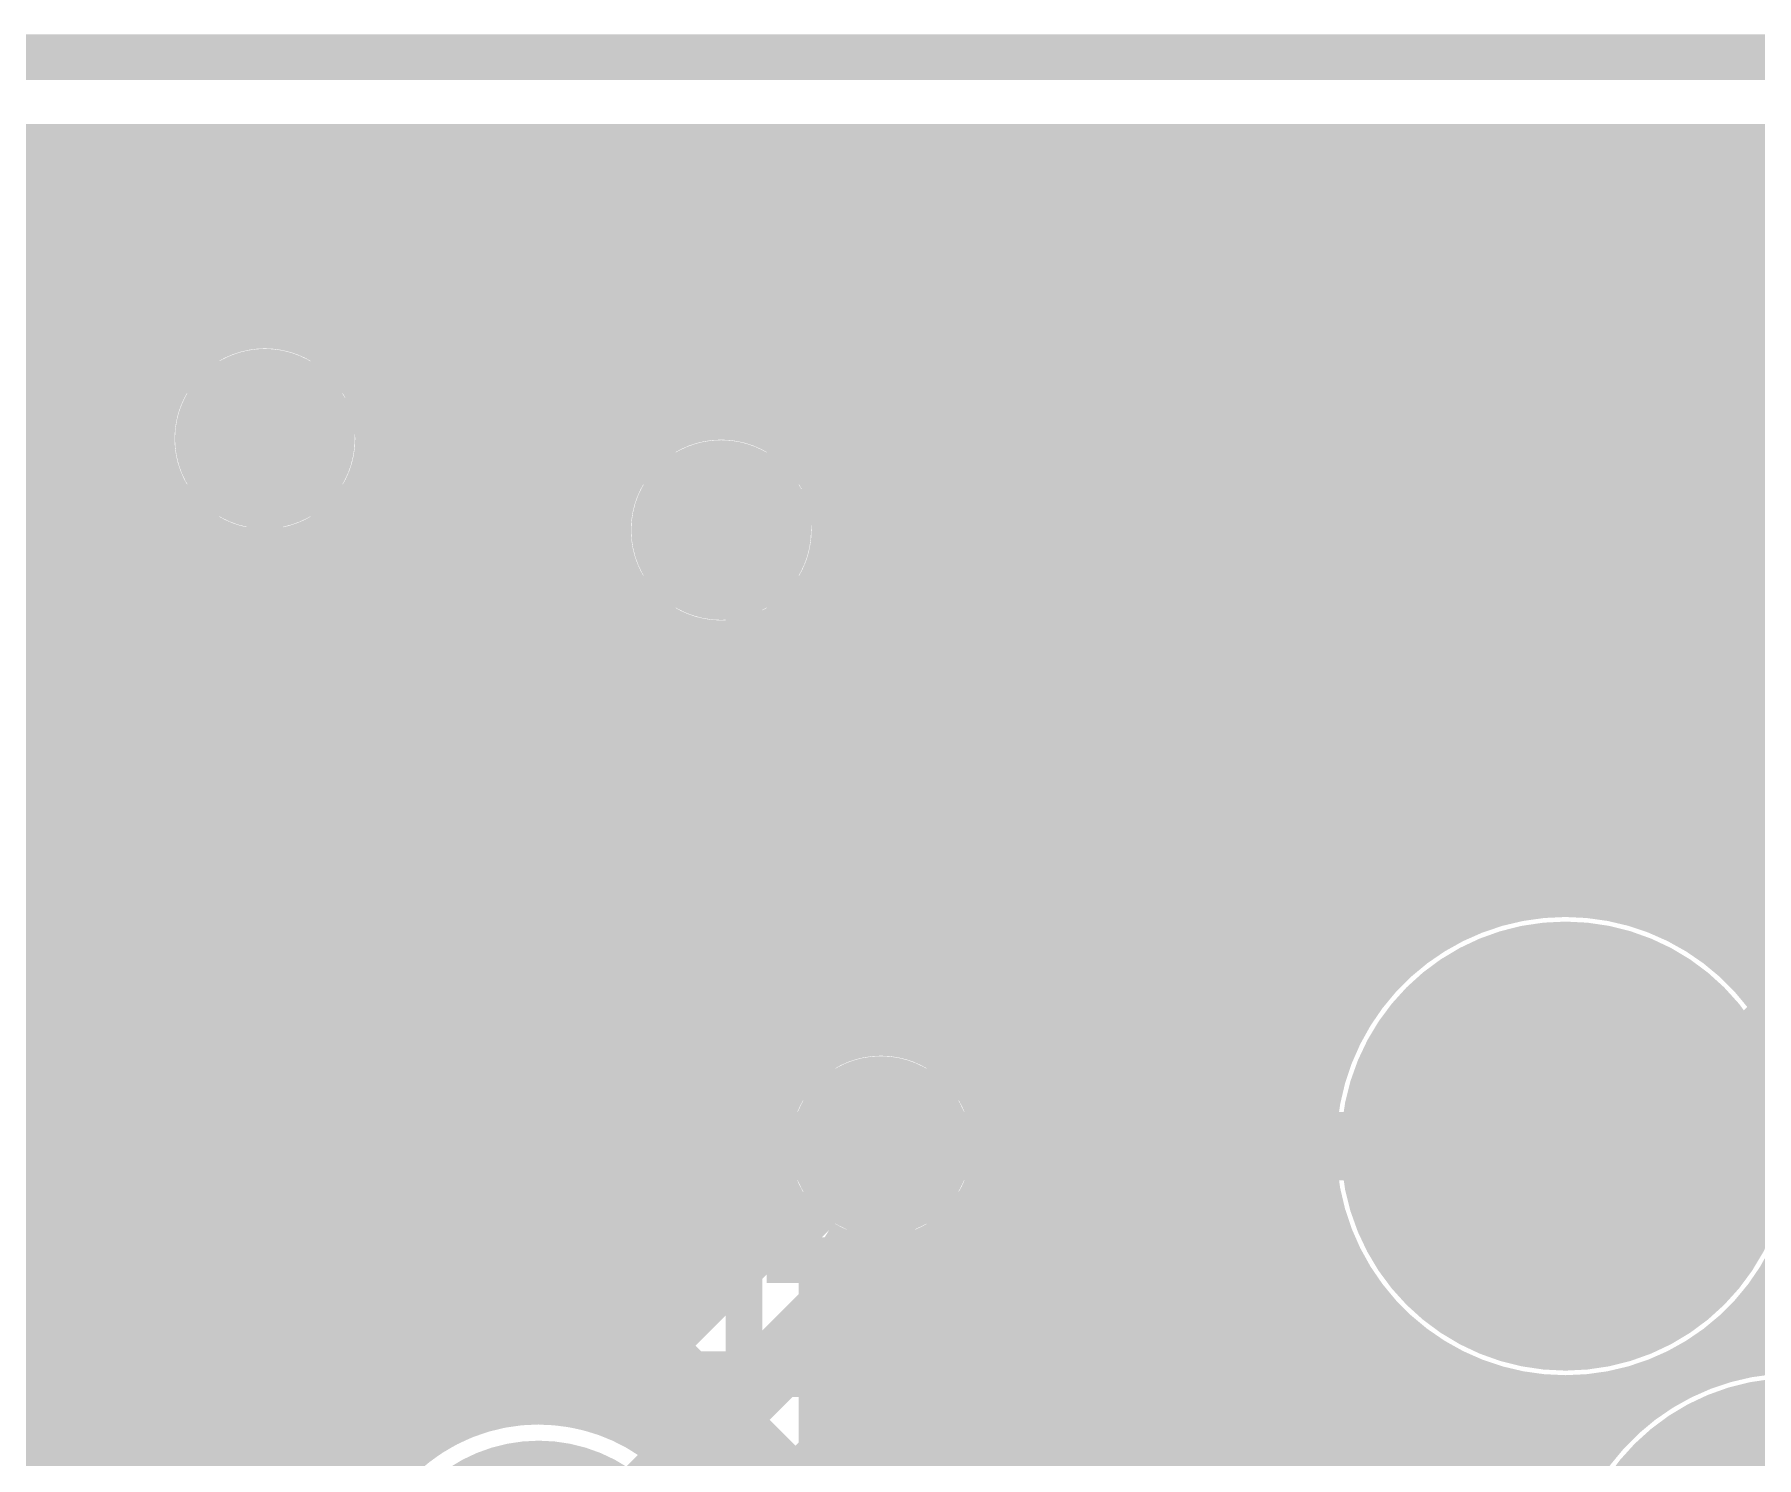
# Model space of a CAD drawing. Extents: x -4 to 136, y -50 to 40.
# Drawn here: x 51.17 to 60.75, y 26.21 to 34.13 of the extents above; entities that cross this region are included whole.
import ezdxf

# ---------------------------------------------------------------- set-up
doc = ezdxf.new("R2010")
doc.units = 0
doc.header["$MEASUREMENT"] = 0
doc.layers.get('0').update_dxf_attribs({"linetype": 'CONTINUOUS'})
for name, color, linetype in [('25-335-0_BOT', 7, 'CONTINUOUS'), ('25-335-0_DRD', 7, 'CONTINUOUS'), ('25-335-0_GND', 6, 'CONTINUOUS'), ('25-335-0_IN1', 4, 'CONTINUOUS'), ('25-335-0_SMB', 3, 'CONTINUOUS'), ('25-335-0_SMT', 5, 'CONTINUOUS'), ('25-335-0_SPT', 10, 'CONTINUOUS'), ('25-335-0_SST', 9, 'CONTINUOUS'), ('25-335-0_TOP', 12, 'CONTINUOUS'), ('THRUHOLE_TAP', 15, 'CONTINUOUS')]:
    doc.layers.add(name, color=color, linetype=linetype)

# ---------------------------------------------------------------- blocks, each defined once
blk = doc.blocks.new('ROUND_19')
at = {"const_width": 1.09982}
blk.add_lwpolyline([(-0.54991, 0, 1), (0.54991, 0, 1)], format="xyb", close=True, dxfattribs=at)
blk = doc.blocks.new('ROUND_40')
at = {"const_width": 0.29972}
blk.add_lwpolyline([(-0.14986, 0, 1), (0.14986, 0, 1)], format="xyb", close=True, dxfattribs=at)
blk = doc.blocks.new('ROUND_45')
at = {"const_width": 0.29972}
blk.add_lwpolyline([(-0.14986, 0, 1), (0.14986, 0, 1)], format="xyb", close=True, dxfattribs=at)
blk = doc.blocks.new('ROUND_54')
at = {"const_width": 1.24968}
blk.add_lwpolyline([(-0.62484, 0, 1), (0.62484, 0, 1)], format="xyb", close=True, dxfattribs=at)
blk = doc.blocks.new('ROUND_57')
at = {"const_width": 0.90043}
blk.add_lwpolyline([(-0.450214, 0, 1), (0.450214, 0, 1)], format="xyb", close=True, dxfattribs=at)
blk = doc.blocks.new('ROUND_60')
at = {"const_width": 0.50038}
blk.add_lwpolyline([(-0.25019, 0, 1), (0.25019, 0, 1)], format="xyb", close=True, dxfattribs=at)
blk = doc.blocks.new('ROUND_62')
at = {"const_width": 0.50038}
blk.add_lwpolyline([(-0.25019, 0, 1), (0.25019, 0, 1)], format="xyb", close=True, dxfattribs=at)
blk = doc.blocks.new('RECTANGLE_4')
blk.add_solid([(0.4064, 0.4826), (0.4064, -0.4826), (-0.4064, 0.4826), (-0.4064, -0.4826)])
blk = doc.blocks.new('ROUND_23')
at = {"const_width": 0.10033}
blk.add_lwpolyline([(-0.050164, 0, 1), (0.050164, 0, 1)], format="xyb", close=True, dxfattribs=at)

msp = doc.modelspace()

# ---------------------------------------------------------------- linework, layer by layer
at = {"layer": '25-335-0_BOT'}
for points, const_width in [([(94.33306, 33.401), (37.06622, 33.401)], 0.254), ([(51.2064, 33.401), (51.2064, 20.3327)], 0.254), ([(51.435, 33.401), (51.435, 20.42922)], 0.254), ([(51.6636, 33.401), (51.6636, 22.30628)], 0.254), ([(51.8922, 33.401), (51.8922, 32.16656)], 0.254), ([(52.1208, 33.401), (52.1208, 32.41294)], 0.254), ([(52.3494, 33.401), (52.3494, 32.4993)], 0.254), ([(52.578, 33.401), (52.578, 32.49422)], 0.254), ([(52.8066, 33.401), (52.8066, 32.3977)], 0.254), ([(53.0352, 33.401), (53.0352, 32.11322)], 0.254), ([(53.2638, 33.401), (53.2638, 26.26106)], 0.254), ([(53.4924, 33.401), (53.4924, 26.40838)], 0.254), ([(53.721, 33.401), (53.721, 26.48712)], 0.254), ([(53.9496, 33.401), (53.9496, 26.5176)], 0.254), ([(54.1782, 33.401), (54.1782, 26.49728)], 0.254), ([(54.4068, 33.401), (54.4068, 31.60522)], 0.254), ([(54.6354, 33.401), (54.6354, 31.8897)], 0.254), ([(54.864, 33.401), (54.864, 31.98622)], 0.254), ([(55.0926, 33.401), (55.0926, 31.9913)], 0.254), ([(55.3212, 33.401), (55.3212, 31.90494)], 0.254), ([(55.5498, 33.401), (55.5498, 31.65856)], 0.254), ([(55.7784, 33.401), (55.7784, 28.5623)], 0.254), ([(56.007, 33.401), (56.007, 28.55722)], 0.254), ([(56.2356, 33.401), (56.2356, 28.4607)], 0.254), ([(56.4642, 33.401), (56.4642, 28.17622)], 0.254), ([(56.6928, 33.401), (56.6928, 18.52676)], 0.254), ([(56.9214, 33.401), (56.9214, 18.1483)], 0.254), ([(57.15, 33.401), (57.15, 8.61822)], 0.254), ([(57.3786, 33.401), (57.3786, 18.1483)], 0.254), ([(57.6072, 33.401), (57.6072, 18.52676)], 0.254), ([(57.8358, 33.401), (57.8358, 18.71726)], 0.254), ([(58.0644, 33.401), (58.0644, 21.61286)], 0.254), ([(58.293, 33.401), (58.293, 28.2448)], 0.254), ([(58.5216, 33.401), (58.5216, 28.76296)], 0.254), ([(58.7502, 33.401), (58.7502, 29.01696)], 0.254), ([(58.9788, 33.401), (58.9788, 29.17952)], 0.254), ([(59.2074, 33.401), (59.2074, 29.2862)], 0.254), ([(59.436, 33.401), (59.436, 29.34716)], 0.254), ([(59.6646, 33.401), (59.6646, 29.37002)], 0.254), ([(59.8932, 33.401), (59.8932, 29.35478)], 0.254), ([(60.1218, 33.401), (60.1218, 29.30398)], 0.254), ([(60.3504, 33.401), (60.3504, 29.20746)], 0.254), ([(60.579, 33.401), (60.579, 29.06014)], 0.254), ([(60.8076, 33.401), (60.8076, 28.83154)], 0.254), ([(94.18066, 33.2486), (40.41648, 33.2486)], 0.254), ([(93.95206, 33.02), (40.75938, 33.02)], 0.254), ([(93.72346, 32.7914), (40.8686, 32.7914)], 0.254), ([(93.49486, 32.5628), (40.88384, 32.5628)], 0.254), ([(52.01666, 32.3342), (40.81018, 32.3342)], 0.254), ([(93.26626, 32.3342), (52.8828, 32.3342)], 0.254), ([(51.86426, 32.1056), (43.20286, 32.1056)], 0.254), ([(93.03766, 32.1056), (53.03774, 32.1056)], 0.254), ([(51.82108, 31.877), (43.37558, 31.877)], 0.254), ([(52.451, 31.877), (52.451, 24.003)], 0.2032), ([(54.61762, 31.877), (53.08092, 31.877)], 0.254), ([(73.92162, 31.877), (55.36184, 31.877)], 0.254), ([(51.86426, 31.6484), (43.42892, 31.6484)], 0.254), ([(53.0352, 31.64078), (53.0352, 26.00452)], 0.254), ([(54.42712, 31.6484), (53.03774, 31.6484)], 0.254), ([(73.73112, 31.6484), (55.55488, 31.6484)], 0.254), ([(51.8922, 31.5849), (51.8922, 24.29256)], 0.254), ([(52.01666, 31.4198), (43.3959, 31.4198)], 0.254), ([(52.0192, 31.41726), (52.0192, 24.4602)], 0.254), ([(54.36362, 31.4198), (52.8828, 31.4198)], 0.254), ([(52.8828, 31.41726), (52.8828, 25.63622)], 0.254), ([(73.66762, 31.4198), (55.61838, 31.4198)], 0.254), ([(52.0192, 31.1912), (43.2562, 31.1912)], 0.254), ([(54.38648, 31.1912), (52.8828, 31.1912)], 0.254), ([(54.4068, 31.13278), (54.4068, 26.5684)], 0.254), ([(73.69048, 31.1912), (55.59552, 31.1912)], 0.254), ([(55.5498, 31.0769), (55.5498, 28.47594)], 0.254), ([(52.0192, 30.9626), (40.0558, 30.9626)], 0.254), ([(54.5084, 30.9626), (52.8828, 30.9626)], 0.254), ([(73.8124, 30.9626), (55.47106, 30.9626)], 0.254), ([(54.6354, 30.8483), (54.6354, 26.797)], 0.254), ([(54.864, 30.75178), (54.864, 27.0256)], 0.254), ([(55.0926, 30.7467), (55.0926, 27.2542)], 0.254), ([(55.3212, 30.83306), (55.3212, 28.22956)], 0.254), ([(52.0192, 30.734), (40.0558, 30.734)], 0.254), ([(84.60486, 30.734), (52.8828, 30.734)], 0.254), ([(52.0192, 30.5054), (40.0558, 30.5054)], 0.254), ([(84.83346, 30.5054), (52.8828, 30.5054)], 0.254), ([(52.0192, 30.2768), (40.0558, 30.2768)], 0.254), ([(62.5094, 30.2768), (52.8828, 30.2768)], 0.254), ([(52.0192, 30.0482), (40.0558, 30.0482)], 0.254), ([(62.37732, 30.0482), (52.8828, 30.0482)], 0.254), ([(52.0192, 29.8196), (49.59858, 29.8196)], 0.254), ([(62.3443, 29.8196), (52.8828, 29.8196)], 0.254), ([(52.0192, 29.591), (49.90084, 29.591)], 0.254), ([(62.3443, 29.591), (52.8828, 29.591)], 0.254), ([(52.0192, 29.3624), (50.0888, 29.3624)], 0.254), ([(59.54268, 29.3624), (52.8828, 29.3624)], 0.254), ([(62.3443, 29.3624), (59.83732, 29.3624)], 0.254), ([(52.0192, 29.1338), (50.21072, 29.1338)], 0.254), ([(58.9026, 29.1338), (52.8828, 29.1338)], 0.254), ([(62.3443, 29.1338), (60.4774, 29.1338)], 0.254), ([(52.0192, 28.9052), (50.28692, 28.9052)], 0.254), ([(58.63336, 28.9052), (52.8828, 28.9052)], 0.254), ([(62.3443, 28.9052), (60.7441, 28.9052)], 0.254), ([(52.0192, 28.6766), (50.31994, 28.6766)], 0.254), ([(58.46318, 28.6766), (52.8828, 28.6766)], 0.254), ([(52.0192, 28.448), (50.31994, 28.448)], 0.254), ([(55.50662, 28.448), (52.8828, 28.448)], 0.254), ([(58.35396, 28.448), (56.25084, 28.448)], 0.254), ([(52.0192, 28.2194), (50.2793, 28.2194)], 0.254), ([(55.31612, 28.2194), (52.8828, 28.2194)], 0.254), ([(58.28792, 28.2194), (56.44388, 28.2194)], 0.254), ([(52.0192, 27.9908), (50.20056, 27.9908)], 0.254), ([(55.25262, 27.9908), (52.8828, 27.9908)], 0.254), ([(53.975, 25.4), (55.88, 27.305), (55.88, 27.94)], 0.381), ([(58.25998, 27.9908), (56.50738, 27.9908)], 0.254), ([(52.0192, 27.7622), (50.07102, 27.7622)], 0.254), ([(55.27548, 27.7622), (52.8828, 27.7622)], 0.254), ([(56.4642, 27.70378), (56.4642, 18.71726)], 0.254), ([(58.27014, 27.7622), (56.48452, 27.7622)], 0.254), ([(55.3212, 27.6479), (55.3212, 27.4828)], 0.254), ([(55.3593, 27.5844), (55.3593, 27.5209)], 0.254), ([(56.4007, 27.5844), (56.4007, 27.305)], 0.254), ([(58.293, 27.6352), (58.293, 21.78558)], 0.254), ([(52.0192, 27.5336), (49.87544, 27.5336)], 0.254), ([(55.3593, 27.5336), (52.8828, 27.5336)], 0.254), ([(55.3593, 27.5209), (54.3052, 26.4668)], 0.254), ([(58.3184, 27.5336), (56.4007, 27.5336)], 0.254), ([(52.0192, 27.305), (49.55286, 27.305)], 0.254), ([(55.1434, 27.305), (52.8828, 27.305)], 0.254), ([(58.4073, 27.305), (56.4007, 27.305)], 0.254), ([(58.5216, 27.1145), (58.5216, 21.83892)], 0.254), ([(52.0192, 27.0764), (49.5427, 27.0764)], 0.254), ([(54.9148, 27.0764), (52.8828, 27.0764)], 0.254), ([(58.54954, 27.0764), (56.34736, 27.0764)], 0.254), ([(60.8076, 27.04846), (60.8076, 26.8224)], 0.254), ([(62.3443, 27.0764), (60.83046, 27.0764)], 0.254), ([(56.2483, 26.9367), (55.0418, 25.7302)], 0.254), ([(56.2356, 26.924), (56.2356, 18.82648)], 0.254), ([(52.0192, 26.8478), (49.5427, 26.8478)], 0.254), ([(54.6862, 26.8478), (52.8828, 26.8478)], 0.254), ([(58.76544, 26.8478), (56.1594, 26.8478)], 0.254), ([(58.7502, 26.8605), (58.7502, 21.8059)], 0.254), ([(60.579, 26.81986), (60.579, 26.77668)], 0.254), ([(62.3443, 26.8478), (60.61202, 26.8478)], 0.254), ([(52.0192, 26.6192), (49.5427, 26.6192)], 0.254), ([(54.4576, 26.6192), (52.8828, 26.6192)], 0.254), ([(59.14136, 26.6192), (55.9308, 26.6192)], 0.254), ([(56.007, 26.6954), (56.007, 18.87728)], 0.254), ([(58.9788, 26.69794), (58.9788, 21.6662)], 0.254), ([(59.2074, 26.5938), (59.2074, 21.62048)], 0.254), ([(59.436, 26.53284), (59.436, 21.96338)], 0.254), ([(59.8932, 26.52522), (59.8932, 26.3525)], 0.254), ([(55.7784, 26.4668), (55.7784, 18.87982)], 0.254), ([(59.6646, 26.50998), (59.6646, 26.00452)], 0.254), ([(52.0192, 26.3906), (49.5427, 26.3906)], 0.254), ([(53.45684, 26.3906), (52.8828, 26.3906)], 0.254), ([(59.92876, 26.3906), (55.7022, 26.3906)], 0.254), ([(55.5498, 26.2382), (55.5498, 23.6982)], 0.254), ([(52.0192, 26.162), (49.71288, 26.162)], 0.254), ([(53.15712, 26.162), (52.8828, 26.162)], 0.254), ([(59.74842, 26.162), (55.4736, 26.162)], 0.254)]:
    msp.add_lwpolyline(points, dxfattribs=dict(at, const_width=const_width))
at = {"layer": '25-335-0_BOT', "const_width": 0.254}
for points in [[(52.451, 32.50692, 0.4142136), (51.82108, 31.877)], [(53.08092, 31.877, 0.4142136), (52.451, 32.50692)], [(54.991, 31.99892, 0.4142136), (54.36108, 31.369)], [(55.62092, 31.369, 0.4142136), (54.991, 31.99892)], [(51.82108, 31.877, 0.2070672), (52.01975, 31.41784)], [(52.8828, 31.41726, 0.2070673), (53.08172, 31.877)], [(54.36108, 31.369, 0.4142136), (54.991, 30.73908)], [(54.991, 30.73908, 0.4142136), (55.62092, 31.369)], [(59.69, 29.37002, 0.4142136), (58.25998, 27.94)], [(61.12002, 27.94, 0.4142136), (59.69, 29.37002)], [(55.88, 28.56992, 0.4142136), (55.25008, 27.94)], [(56.50992, 27.94, 0.4142136), (55.88, 28.56992)], [(55.25008, 27.94, 0.1509244), (55.35981, 27.58475)], [(56.4007, 27.5844, 0.1509243), (56.51054, 27.94)], [(58.25998, 27.94, 0.4142136), (59.69, 26.50998)], [(60.4774, 26.7462, 0.2520742), (61.12009, 27.94)], [(56.2483, 26.9367, 0.1989124), (56.40085, 27.305)], [(56.2483, 26.9367, 0.1989124), (56.40085, 27.305)], [(60.96, 26.83002, 0.086268), (60.47742, 26.74613)], [(60.1726, 26.5938, 0.2520742), (59.52991, 25.4)], [(59.69, 26.50998, 0.0862676), (60.17258, 26.59386)], [(53.975, 26.5176, 0.3531184), (52.8828, 25.63622)], [(54.3052, 26.4668, 0.075184), (53.975, 26.51673)]]:
    msp.add_lwpolyline(points, format="xyb", dxfattribs=at)
at = {"layer": '25-335-0_DRD', "const_width": 0.254}
for points in [[(-4.0005, 34.00044), (-4.0005, -4.0005), (135.99922, -4.0005), (135.99922, 34.00044), (-4.0005, 34.00044)], [(51.816, 32.512), (51.816, 31.242)], [(53.086, 32.512), (51.816, 32.512)], [(53.086, 32.512), (51.816, 31.242)], [(53.086, 31.242), (51.816, 32.512)], [(53.086, 31.242), (53.086, 32.512)], [(54.356, 32.004), (54.356, 30.734)], [(55.626, 32.004), (54.356, 32.004)], [(55.626, 32.004), (54.356, 30.734)], [(55.626, 30.734), (54.356, 32.004)], [(55.626, 30.734), (55.626, 32.004)], [(51.816, 31.242), (53.086, 31.242)], [(54.356, 30.734), (55.626, 30.734)], [(55.245, 28.575), (55.245, 27.305)], [(56.515, 28.575), (55.245, 28.575)], [(56.515, 28.575), (55.245, 27.305)], [(56.515, 27.305), (55.245, 28.575)], [(56.515, 27.305), (56.515, 28.575)], [(59.69, 28.575), (59.69, 27.305)], [(60.325, 27.94), (59.055, 27.94)], [(55.245, 27.305), (56.515, 27.305)]]:
    msp.add_lwpolyline(points, dxfattribs=at)
at = {"layer": '25-335-0_GND', "const_width": 0.254}
msp.add_lwpolyline([(-4.0005, 34.00044), (-4.0005, -4.0005), (135.99922, -4.0005), (135.99922, 34.00044), (-4.0005, 34.00044)], dxfattribs=at)
at = {"layer": '25-335-0_IN1'}
for points, const_width in [([(98.82378, 33.401), (37.06622, 33.401)], 0.254), ([(51.2064, 33.401), (51.2064, 32.9438)], 0.254), ([(51.435, 33.401), (51.435, 32.9438)], 0.254), ([(51.6636, 33.401), (51.6636, 32.9438)], 0.254), ([(51.8922, 33.401), (51.8922, 32.9438)], 0.254), ([(52.1208, 33.401), (52.1208, 32.9438)], 0.254), ([(52.3494, 33.401), (52.3494, 32.9438)], 0.254), ([(52.578, 33.401), (52.578, 32.9438)], 0.254), ([(52.8066, 33.401), (52.8066, 32.9438)], 0.254), ([(53.0352, 33.401), (53.0352, 32.9438)], 0.254), ([(53.2638, 33.401), (53.2638, 32.9438)], 0.254), ([(53.4924, 33.401), (53.4924, 32.9438)], 0.254), ([(53.721, 33.401), (53.721, 32.9438)], 0.254), ([(53.9496, 33.401), (53.9496, 32.9438)], 0.254), ([(54.1782, 33.401), (54.1782, 32.9438)], 0.254), ([(54.4068, 33.401), (54.4068, 32.9438)], 0.254), ([(54.6354, 33.401), (54.6354, 32.9438)], 0.254), ([(54.864, 33.401), (54.864, 32.9438)], 0.254), ([(55.0926, 33.401), (55.0926, 32.9438)], 0.254), ([(55.3212, 33.401), (55.3212, 32.9438)], 0.254), ([(55.5498, 33.401), (55.5498, 32.9438)], 0.254), ([(55.7784, 33.401), (55.7784, 32.9438)], 0.254), ([(56.007, 33.401), (56.007, 32.9438)], 0.254), ([(56.2356, 33.401), (56.2356, 32.9438)], 0.254), ([(56.4642, 33.401), (56.4642, 32.9438)], 0.254), ([(56.6928, 33.401), (56.6928, 32.9438)], 0.254), ([(56.9214, 33.401), (56.9214, 32.9438)], 0.254), ([(57.15, 33.401), (57.15, 32.9438)], 0.254), ([(57.3786, 33.401), (57.3786, 32.9438)], 0.254), ([(57.6072, 33.401), (57.6072, 32.9438)], 0.254), ([(57.8358, 33.401), (57.8358, 32.9438)], 0.254), ([(58.0644, 33.401), (58.0644, 32.9438)], 0.254), ([(58.293, 33.401), (58.293, 32.9438)], 0.254), ([(58.5216, 33.401), (58.5216, 32.9438)], 0.254), ([(58.7502, 33.401), (58.7502, 32.9438)], 0.254), ([(58.9788, 33.401), (58.9788, 32.9438)], 0.254), ([(59.2074, 33.401), (59.2074, 32.9438)], 0.254), ([(59.436, 33.401), (59.436, 32.9438)], 0.254), ([(59.6646, 33.401), (59.6646, 32.9438)], 0.254), ([(59.8932, 33.401), (59.8932, 32.9438)], 0.254), ([(60.1218, 33.401), (60.1218, 32.9438)], 0.254), ([(60.3504, 33.401), (60.3504, 32.9438)], 0.254), ([(60.579, 33.401), (60.579, 32.9438)], 0.254), ([(60.8076, 33.401), (60.8076, 32.9438)], 0.254), ([(98.81108, 33.2486), (40.41648, 33.2486)], 0.254), ([(98.86442, 33.02), (40.75938, 33.02)], 0.254), ([(94.361, 32.9438), (40.81018, 32.9438)], 0.254), ([(40.259, 32.639), (40.386, 32.512), (94.361, 32.512), (94.869, 32.004), (94.869, 24.892), (97.663, 22.098), (97.663, 14.605), (98.806, 13.462)], 0.2032), ([(51.8541, 32.0802), (43.2308, 32.0802)], 0.254), ([(51.2064, 32.0802), (51.2064, 20.3327)], 0.254), ([(51.435, 32.0802), (51.435, 20.42922)], 0.254), ([(51.6636, 32.0802), (51.6636, 22.30628)], 0.254), ([(94.18066, 32.0802), (53.0479, 32.0802)], 0.254), ([(53.2638, 32.0802), (53.2638, 26.26106)], 0.254), ([(53.4924, 32.0802), (53.4924, 26.40838)], 0.254), ([(53.721, 32.0802), (53.721, 26.48712)], 0.254), ([(53.9496, 32.0802), (53.9496, 26.5176)], 0.254), ([(54.1782, 32.0802), (54.1782, 26.49728)], 0.254), ([(54.4068, 32.0802), (54.4068, 31.60522)], 0.254), ([(54.6354, 32.0802), (54.6354, 31.8897)], 0.254), ([(54.864, 32.0802), (54.864, 31.98622)], 0.254), ([(55.0926, 32.0802), (55.0926, 31.9913)], 0.254), ([(55.3212, 32.0802), (55.3212, 31.90494)], 0.254), ([(55.5498, 32.0802), (55.5498, 31.65856)], 0.254), ([(55.7784, 32.0802), (55.7784, 28.5623)], 0.254), ([(56.007, 32.0802), (56.007, 28.55722)], 0.254), ([(56.2356, 32.0802), (56.2356, 28.4607)], 0.254), ([(56.4642, 32.0802), (56.4642, 28.17622)], 0.254), ([(56.6928, 32.0802), (56.6928, 19.0754)], 0.254), ([(56.9214, 32.0802), (56.9214, 30.226)], 0.254), ([(57.15, 32.0802), (57.15, 30.4546)], 0.254), ([(57.3786, 32.0802), (57.3786, 30.6832)], 0.254), ([(57.6072, 32.0802), (57.6072, 30.9118)], 0.254), ([(57.8358, 32.0802), (57.8358, 31.1404)], 0.254), ([(58.0644, 32.0802), (58.0644, 31.2801)], 0.254), ([(58.293, 32.0802), (58.293, 31.2928)], 0.254), ([(58.5216, 32.0802), (58.5216, 31.2928)], 0.254), ([(58.7502, 32.0802), (58.7502, 31.2928)], 0.254), ([(58.9788, 32.0802), (58.9788, 31.2928)], 0.254), ([(59.2074, 32.0802), (59.2074, 31.2928)], 0.254), ([(59.436, 32.0802), (59.436, 31.2928)], 0.254), ([(59.6646, 32.0802), (59.6646, 31.2928)], 0.254), ([(59.8932, 32.0802), (59.8932, 31.2928)], 0.254), ([(60.1218, 32.0802), (60.1218, 31.2928)], 0.254), ([(60.3504, 32.0802), (60.3504, 31.2928)], 0.254), ([(60.579, 32.0802), (60.579, 31.2928)], 0.254), ([(60.8076, 32.0802), (60.8076, 31.2928)], 0.254), ([(51.82108, 31.877), (43.37558, 31.877)], 0.254), ([(54.61762, 31.877), (53.08092, 31.877)], 0.254), ([(73.92162, 31.877), (55.36184, 31.877)], 0.254), ([(51.86426, 31.6484), (43.42892, 31.6484)], 0.254), ([(53.0352, 31.64078), (53.0352, 26.00452)], 0.254), ([(54.42712, 31.6484), (53.03774, 31.6484)], 0.254), ([(73.73112, 31.6484), (55.55488, 31.6484)], 0.254), ([(51.8922, 31.5849), (51.8922, 24.29256)], 0.254), ([(52.01666, 31.4198), (43.3959, 31.4198)], 0.254), ([(54.36362, 31.4198), (52.8828, 31.4198)], 0.254), ([(73.66762, 31.4198), (55.61838, 31.4198)], 0.254), ([(52.1208, 31.34106), (52.1208, 24.53894)], 0.254), ([(52.8066, 31.3563), (52.8066, 24.5237)], 0.254), ([(55.118, 23.241), (55.118, 31.242), (54.991, 31.369)], 0.2032), ([(52.3494, 31.2547), (52.3494, 24.6253)], 0.254), ([(52.578, 31.25978), (52.578, 24.62022)], 0.254), ([(65.024, 31.2928), (58.166, 31.2928)], 0.254), ([(54.38648, 31.1912), (43.2562, 31.1912)], 0.254), ([(54.4068, 31.13278), (54.4068, 26.43124)], 0.254), ([(57.8866, 31.1912), (55.59552, 31.1912)], 0.254), ([(57.8612, 31.1658), (56.85028, 30.15488)], 0.254), ([(55.5498, 31.0769), (55.5498, 28.47594)], 0.254), ([(55.5498, 31.0769), (55.5498, 28.47594)], 0.254), ([(54.5084, 30.9626), (43.1038, 30.9626)], 0.254), ([(57.65546, 30.9626), (55.5498, 30.9626)], 0.254), ([(54.6354, 30.8483), (54.6354, 26.3017)], 0.254), ([(54.6862, 30.81782), (54.6862, 26.26106)], 0.254), ([(55.88, 17.78), (56.007, 17.78), (57.15, 18.923), (57.15, 29.845), (58.166, 30.861), (65.024, 30.861), (67.691, 28.194)], 0.2032), ([(54.6862, 30.734), (43.1038, 30.734)], 0.254), ([(57.42686, 30.734), (55.5498, 30.734)], 0.254), ([(54.6862, 30.5054), (43.1038, 30.5054)], 0.254), ([(57.19826, 30.5054), (55.5498, 30.5054)], 0.254), ([(58.3438, 30.4292), (57.5818, 29.66466)], 0.254), ([(58.293, 30.37586), (58.293, 28.2448)], 0.254), ([(62.75578, 30.4292), (58.3438, 30.4292)], 0.254), ([(58.5216, 30.4292), (58.5216, 28.76296)], 0.254), ([(58.7502, 30.4292), (58.7502, 29.01696)], 0.254), ([(58.9788, 30.4292), (58.9788, 29.17952)], 0.254), ([(59.2074, 30.4292), (59.2074, 29.2862)], 0.254), ([(59.436, 30.4292), (59.436, 29.34716)], 0.254), ([(59.6646, 30.4292), (59.6646, 29.37002)], 0.254), ([(59.8932, 30.4292), (59.8932, 29.35478)], 0.254), ([(60.1218, 30.4292), (60.1218, 29.30398)], 0.254), ([(60.3504, 30.4292), (60.3504, 29.20746)], 0.254), ([(60.579, 30.4292), (60.579, 29.06014)], 0.254), ([(60.8076, 30.4292), (60.8076, 28.83154)], 0.254), ([(54.6862, 30.2768), (43.1038, 30.2768)], 0.254), ([(56.96966, 30.2768), (55.5498, 30.2768)], 0.254), ([(62.53226, 30.2768), (58.1914, 30.2768)], 0.254), ([(58.0644, 30.14726), (58.0644, 21.61286)], 0.254), ([(54.6862, 30.0482), (43.1038, 30.0482)], 0.254), ([(56.769, 30.0482), (55.5498, 30.0482)], 0.254), ([(62.3951, 30.0482), (57.9628, 30.0482)], 0.254), ([(57.8358, 29.91866), (57.8358, 18.71726)], 0.254), ([(54.6862, 29.8196), (49.59858, 29.8196)], 0.254), ([(56.7182, 29.8196), (55.5498, 29.8196)], 0.254), ([(56.7182, 29.845), (56.7182, 19.1008)], 0.254), ([(62.36208, 29.8196), (57.7342, 29.8196)], 0.254), ([(57.6072, 29.69006), (57.6072, 18.52676)], 0.254), ([(54.6862, 29.591), (49.90084, 29.591)], 0.254), ([(56.7182, 29.591), (55.5498, 29.591)], 0.254), ([(57.5818, 29.66466), (57.5818, 18.923)], 0.254), ([(62.41542, 29.591), (57.5818, 29.591)], 0.254), ([(54.6862, 29.3624), (50.0888, 29.3624)], 0.254), ([(56.7182, 29.3624), (55.5498, 29.3624)], 0.254), ([(59.54268, 29.3624), (57.5818, 29.3624)], 0.254), ([(62.5856, 29.3624), (59.83732, 29.3624)], 0.254), ([(54.6862, 29.1338), (50.21072, 29.1338)], 0.254), ([(56.7182, 29.1338), (55.5498, 29.1338)], 0.254), ([(58.9026, 29.1338), (57.5818, 29.1338)], 0.254), ([(66.13906, 29.1338), (60.4774, 29.1338)], 0.254), ([(54.6862, 28.9052), (50.28692, 28.9052)], 0.254), ([(56.7182, 28.9052), (55.5498, 28.9052)], 0.254), ([(58.63336, 28.9052), (57.5818, 28.9052)], 0.254), ([(66.36766, 28.9052), (60.7441, 28.9052)], 0.254), ([(54.6862, 28.6766), (50.31994, 28.6766)], 0.254), ([(56.7182, 28.6766), (55.5498, 28.6766)], 0.254), ([(58.46318, 28.6766), (57.5818, 28.6766)], 0.254), ([(54.6862, 28.448), (50.31994, 28.448)], 0.254), ([(56.7182, 28.448), (56.25084, 28.448)], 0.254), ([(58.35396, 28.448), (57.5818, 28.448)], 0.254), ([(54.6862, 28.2194), (50.2793, 28.2194)], 0.254), ([(56.7182, 28.2194), (56.44388, 28.2194)], 0.254), ([(58.28792, 28.2194), (57.5818, 28.2194)], 0.254), ([(54.6862, 27.9908), (50.20056, 27.9908)], 0.254), ([(56.7182, 27.9908), (56.50738, 27.9908)], 0.254), ([(58.25998, 27.9908), (57.5818, 27.9908)], 0.254), ([(54.6862, 27.7622), (50.07102, 27.7622)], 0.254), ([(56.4642, 27.70378), (56.4642, 18.8468)], 0.254), ([(56.7182, 27.7622), (56.48452, 27.7622)], 0.254), ([(58.27014, 27.7622), (57.5818, 27.7622)], 0.254), ([(58.293, 27.6352), (58.293, 21.78558)], 0.254), ([(54.6862, 27.5336), (49.87544, 27.5336)], 0.254), ([(56.7182, 27.5336), (56.36006, 27.5336)], 0.254), ([(58.3184, 27.5336), (57.5818, 27.5336)], 0.254), ([(55.5498, 27.40406), (55.5498, 23.6982)], 0.254), ([(55.5498, 27.40406), (55.5498, 23.6982)], 0.254), ([(56.2356, 27.4193), (56.2356, 18.82648)], 0.254), ([(54.6862, 27.305), (49.55286, 27.305)], 0.254), ([(56.7182, 27.305), (55.5498, 27.305)], 0.254), ([(55.7784, 27.3177), (55.7784, 18.87982)], 0.254), ([(56.007, 27.32278), (56.007, 18.87728)], 0.254), ([(58.4073, 27.305), (57.5818, 27.305)], 0.254), ([(58.5216, 27.1145), (58.5216, 21.83892)], 0.254), ([(54.6862, 27.0764), (43.1038, 27.0764)], 0.254), ([(56.7182, 27.0764), (55.5498, 27.0764)], 0.254), ([(58.54954, 27.0764), (57.5818, 27.0764)], 0.254), ([(60.8076, 27.04846), (60.8076, 26.8224)], 0.254), ([(62.44082, 27.0764), (60.83046, 27.0764)], 0.254), ([(54.6862, 26.8478), (43.1038, 26.8478)], 0.254), ([(56.7182, 26.8478), (55.5498, 26.8478)], 0.254), ([(58.76544, 26.8478), (57.5818, 26.8478)], 0.254), ([(58.7502, 26.8605), (58.7502, 21.8059)], 0.254), ([(60.579, 26.81986), (60.579, 26.77668)], 0.254), ([(62.65672, 26.8478), (60.61202, 26.8478)], 0.254), ([(54.6862, 26.6192), (43.1038, 26.6192)], 0.254), ([(56.7182, 26.6192), (55.5498, 26.6192)], 0.254), ([(59.14136, 26.6192), (57.5818, 26.6192)], 0.254), ([(58.9788, 26.69794), (58.9788, 21.6662)], 0.254), ([(59.2074, 26.5938), (59.2074, 21.62048)], 0.254), ([(59.436, 26.53284), (59.436, 21.96338)], 0.254), ([(59.8932, 26.52522), (59.8932, 26.3525)], 0.254), ([(59.6646, 26.50998), (59.6646, 26.00452)], 0.254), ([(53.45684, 26.3906), (49.41316, 26.3906)], 0.254), ([(54.6862, 26.3906), (54.49316, 26.3906)], 0.254), ([(56.7182, 26.3906), (55.5498, 26.3906)], 0.254), ([(59.92876, 26.3906), (57.5818, 26.3906)], 0.254), ([(53.15712, 26.162), (49.71288, 26.162)], 0.254), ([(56.7182, 26.162), (55.5498, 26.162)], 0.254), ([(59.74842, 26.162), (57.5818, 26.162)], 0.254)]:
    msp.add_lwpolyline(points, dxfattribs=dict(at, const_width=const_width))
at = {"layer": '25-335-0_IN1', "const_width": 0.254}
for points in [[(51.8541, 32.0802, 0.0822145), (51.82046, 31.877)], [(53.08092, 31.877, 0.0822143), (53.04731, 32.08)], [(54.991, 31.99892, 0.4142136), (54.36108, 31.369)], [(55.62092, 31.369, 0.4142136), (54.991, 31.99892)], [(51.82108, 31.877, 0.4142136), (52.451, 31.24708)], [(52.451, 31.24708, 0.4142136), (53.08092, 31.877)], [(54.36108, 31.369, 0.2729018), (54.6862, 30.81782)], [(55.5498, 31.0769, 0.1210013), (55.62154, 31.369)], [(58.166, 31.2928, 0.1989132), (57.86067, 31.16633)], [(58.166, 31.2928, 0.1989132), (57.86067, 31.16633)], [(56.8452, 30.1498, 0.1989124), (56.71895, 29.845)], [(59.69, 29.37002, 0.4142136), (58.25998, 27.94)], [(61.12002, 27.94, 0.4142136), (59.69, 29.37002)], [(55.88, 28.56992, 0.1389299), (55.54958, 28.4763)], [(56.50992, 27.94, 0.4142136), (55.88, 28.56992)], [(55.88, 27.31008, 0.4142136), (56.50992, 27.94)], [(58.25998, 27.94, 0.4142136), (59.69, 26.50998)], [(60.4774, 26.7462, 0.2520742), (61.12009, 27.94)], [(55.5498, 27.40406, 0.1389295), (55.88, 27.31051)], [(60.96, 26.83002, 0.086268), (60.47742, 26.74613)], [(60.1726, 26.5938, 0.2520742), (59.52991, 25.4)], [(59.69, 26.50998, 0.0862676), (60.17258, 26.59386)], [(53.975, 26.5176, 0.4142136), (52.8574, 25.4)], [(54.6862, 26.26106, 0.174327), (53.975, 26.51679)]]:
    msp.add_lwpolyline(points, format="xyb", dxfattribs=at)
at = {"layer": '25-335-0_SST'}
for points, const_width in [([(60.18276, 32.03194), (60.18276, 32.50692)], 0.1524), ([(59.16676, 32.2707), (60.18276, 32.2707)], 0.1524), ([(59.67476, 31.66872), (59.67476, 31.31312), (59.84494, 31.19374), (60.01512, 31.19374), (60.18276, 31.31312), (60.18276, 31.66872), (59.16676, 31.66872)], 0.1524), ([(53.28412, 30.72384), (53.11394, 30.78226), (53.11394, 31.13786), (53.28412, 31.19882), (53.95976, 31.19882), (54.12994, 31.13786), (54.12994, 30.78226), (53.95976, 30.72384)], 0.1524), ([(59.16676, 30.47492), (59.16676, 30.71114)], 0.1524), ([(59.16676, 30.5943), (60.18276, 30.5943), (60.01512, 30.71114)], 0.1524), ([(53.11394, 30.00502), (53.11394, 30.24124)], 0.1524), ([(53.11394, 30.12186), (54.12994, 30.12186), (53.95976, 30.24124)], 0.1524), ([(59.16676, 29.7561), (59.16676, 29.99232)], 0.1524), ([(59.16676, 29.87294), (60.18276, 29.87294), (60.01512, 29.99232)], 0.1524), ([(53.11394, 29.52242), (54.12994, 29.16682), (54.12994, 29.63926)], 0.1524), ([(54.8005, 28.7655), (51.8795, 28.7655), (51.8795, 27.1272), (54.8005, 27.1272), (54.8005, 28.7655)], 0.1524), ([(38.989, 19.558), (58.547, 19.558), (58.547, 26.67), (38.989, 26.67), (38.989, 19.558)], 0.254)]:
    msp.add_lwpolyline(points, dxfattribs=dict(at, const_width=const_width))
at = {"layer": '25-335-0_SST', "const_width": 0.254}
for points in [[(59.69, 29.34208, 0.4142136), (58.28792, 27.94)], [(61.09208, 27.94, 0.4142136), (59.69, 29.34208)], [(58.28792, 27.94, 0.4142136), (59.69, 26.53792)], [(59.69, 26.53792, 0.4142136), (61.09208, 27.94)], [(60.96, 26.80208, 0.4142136), (59.55792, 25.4)]]:
    msp.add_lwpolyline(points, format="xyb", dxfattribs=at)
at = {"layer": '25-335-0_TOP'}
for points, const_width in [([(36.449, 33.274), (36.703, 33.528), (96.393, 33.528), (98.044, 31.877), (99.568, 31.877), (99.695, 32.004), (99.822, 32.004)], 0.2032), ([(99.4791, 30.50032), (98.78568, 30.50032), (96.266, 33.02), (41.529, 33.02), (36.83, 28.321), (36.83, 26.797), (36.83, 26.7462)], 0.2032), ([(36.83, 25.3238), (36.8808, 25.3238), (37.719, 26.162), (37.719, 28.448), (41.783, 32.512), (96.139, 32.512), (96.9391, 31.7119), (96.9391, 30.50032)], 0.2032), ([(42.799, 31.623), (43.18, 32.004), (51.308, 32.004), (52.578, 30.734), (55.372, 30.734), (55.626, 30.988), (73.66, 30.988), (73.914, 30.734), (74.549, 30.734), (74.803, 30.988), (94.234, 30.988)], 0.2032), ([(95.885, 31.877), (95.885, 32.004), (52.578, 32.004), (52.451, 31.877)], 0.2032), ([(73.152, 30.48), (56.134, 30.48), (55.88, 30.226), (52.324, 30.226), (51.054, 31.496), (47.879, 31.496), (46.99, 30.607), (41.656, 30.607), (40.132, 29.083), (40.132, 27.305), (37.338, 24.511), (35.56, 24.511), (35.433, 24.638), (34.036, 24.638), (33.528, 24.13), (31.877, 24.13), (31.369, 23.622), (31.369, 23.114), (31.115, 22.86), (27.305, 22.86), (26.289, 21.844), (24.384, 21.844), (23.876, 22.352), (18.923, 22.352)], 0.2032), ([(54.991, 31.369), (55.118, 31.496), (74.168, 31.496), (74.295, 31.369)], 0.2032), ([(50.87366, 31.0642), (51.95316, 29.9847)], 0.254), ([(51.20386, 30.734), (47.7266, 30.734)], 0.254), ([(51.2064, 30.73146), (51.2064, 29.9847)], 0.254), ([(51.43246, 30.5054), (47.498, 30.5054)], 0.254), ([(51.435, 30.50286), (51.435, 29.9847)], 0.254), ([(51.66106, 30.2768), (47.26686, 30.2768)], 0.254), ([(51.6636, 30.27426), (51.6636, 29.9847)], 0.254), ([(51.88966, 30.0482), (41.7068, 30.0482)], 0.254), ([(48.895, 28.575), (49.657, 29.337), (56.134, 29.337), (56.642, 29.845), (62.992, 29.845), (69.977, 29.845), (70.739, 29.083), (70.9422, 29.2862), (75.565, 29.2862)], 0.635), ([(51.95316, 29.9847), (49.657, 29.9847)], 0.254), ([(51.8922, 30.04566), (51.8922, 29.9847)], 0.254), ([(41.5036, 28.575), (41.5036, 28.9306), (43.6372, 26.797), (51.4096, 26.797), (52.6288, 28.0162), (52.6288, 27.94)], 0.381), ([(59.69, 27.94), (60.198, 27.94), (61.214, 28.956), (64.516, 28.956), (64.77, 28.702), (64.77254, 28.702), (66.12382, 27.35072)], 0.381), ([(52.6288, 27.94), (52.6288, 27.432), (53.2638, 26.797), (54.61, 26.797), (57.531, 23.876), (67.31, 23.876), (67.31, 22.3012)], 0.381), ([(55.88, 27.94), (54.0512, 27.94)], 0.381), ([(59.69, 27.94), (55.88, 27.94), (54.0512, 27.94)], 0.381)]:
    msp.add_lwpolyline(points, dxfattribs=dict(at, const_width=const_width))

# ---------------------------------------------------------------- block references
at = {"layer": '25-335-0_BOT'}
for name, p in [('ROUND_40', (52.451, 31.877)), ('ROUND_40', (54.991, 31.369)), ('ROUND_19', (59.69, 27.94)), ('ROUND_45', (55.88, 27.94)), ('ROUND_19', (60.96, 25.4))]:
    msp.add_blockref(name, p, dxfattribs=at)
at = {"layer": '25-335-0_GND'}
for name, p in [('ROUND_60', (52.451, 31.877)), ('ROUND_60', (54.991, 31.369)), ('ROUND_54', (59.69, 27.94)), ('ROUND_62', (55.88, 27.94)), ('ROUND_54', (60.96, 25.4)), ('ROUND_57', (53.975, 25.4))]:
    msp.add_blockref(name, p, dxfattribs=at)
at = {"layer": '25-335-0_IN1'}
for name, p in [('ROUND_40', (52.451, 31.877)), ('ROUND_40', (54.991, 31.369)), ('ROUND_19', (59.69, 27.94)), ('ROUND_45', (55.88, 27.94)), ('ROUND_19', (60.96, 25.4))]:
    msp.add_blockref(name, p, dxfattribs=at)
at = {"layer": '25-335-0_SMB'}
for p in [(59.69, 27.94), (60.96, 25.4)]:
    msp.add_blockref('ROUND_19', p, dxfattribs=at)
at = {"layer": '25-335-0_SMT'}
for name, p in [('ROUND_19', (59.69, 27.94)), ('RECTANGLE_4', (52.6288, 27.94)), ('RECTANGLE_4', (54.0512, 27.94)), ('ROUND_19', (60.96, 25.4))]:
    msp.add_blockref(name, p, dxfattribs=at)
at = {"layer": '25-335-0_SPT'}
for p in [(52.6288, 27.94), (54.0512, 27.94)]:
    msp.add_blockref('RECTANGLE_4', p, dxfattribs=at)
at = {"layer": '25-335-0_TOP'}
for name, p in [('ROUND_40', (52.451, 31.877)), ('ROUND_40', (54.991, 31.369)), ('ROUND_19', (59.69, 27.94)), ('RECTANGLE_4', (52.6288, 27.94)), ('RECTANGLE_4', (54.0512, 27.94)), ('ROUND_40', (55.88, 27.94)), ('ROUND_19', (60.96, 25.4))]:
    msp.add_blockref(name, p, dxfattribs=at)
at = {"layer": 'THRUHOLE_TAP'}
for name, p in [('ROUND_23', (52.451, 31.877)), ('ROUND_23', (54.991, 31.369)), ('ROUND_60', (59.69, 27.94)), ('ROUND_23', (55.88, 27.94))]:
    msp.add_blockref(name, p, dxfattribs=at)

doc.saveas('drawing.dxf')
